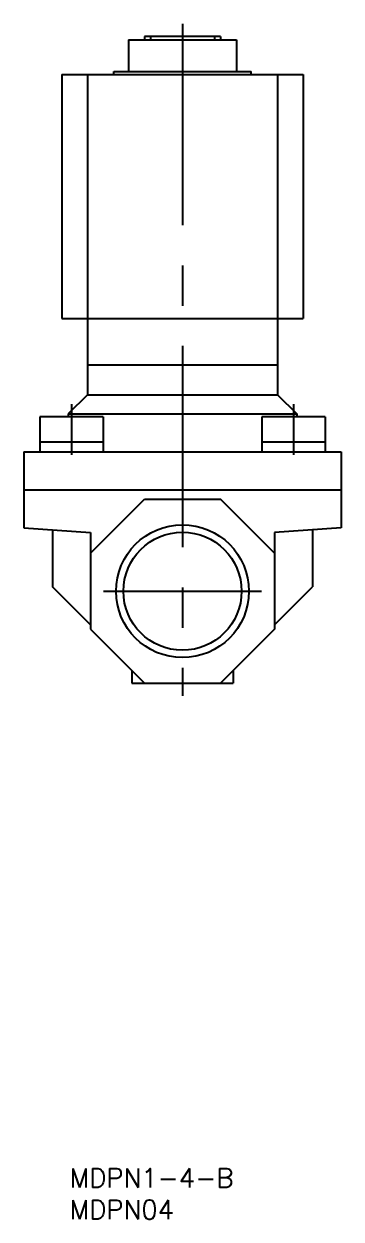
# Model space of a CAD drawing. Extents: x -265 to 25, y -99 to 162.
# Drawn here: x -265 to -215, y -99 to 89.5 of the extents above; entities that cross this region are included whole.
import ezdxf

# ---------------------------------------------------------------- set-up
doc = ezdxf.new("R2010")
doc.units = 0
doc.linetypes.add('CENTER', pattern=[50.8, 31.75, -6.35, 6.35, -6.35])
doc.layers.get('0').update_dxf_attribs({"linetype": 'CONTINUOUS'})
doc.layers.add('CENTER', color=1, linetype='CONTINUOUS')
doc.styles.get("Standard").update_dxf_attribs({"font": 'txt.shx', "height": 3, "bigfont": 'bigfont.shx'})

# ---------------------------------------------------------------- blocks, each defined once
blk = doc.blocks.new('*U2')
at = {"color": 7, "linetype": 'CONTINUOUS'}
blk.add_text('MDPN04', height=3, dxfattribs=at).set_placement((-257.8, -99.05))
blk = doc.blocks.new('*U3')
at = {"color": 7, "linetype": 'CONTINUOUS'}
blk.add_text('MDPN1-4-B', height=3, dxfattribs=at).set_placement((-257.8, -94.05))

msp = doc.modelspace()

# ---------------------------------------------------------------- linework, layer by layer
at = {"color": 7, "linetype": 'CONTINUOUS'}
for p, q in [((-248.500007, 87), (-231.499997, 87.000003)), ((-248.500007, 87), (-248.500007, 82)), ((-234, 87.5), (-246, 87.5)), ((-246, 87.5), (-246, 87)), ((-240.000001, 87), (-240.000001, 82)), ((-234, 87.5), (-234, 87)), ((-231.499997, 87.000003), (-231.499997, 82)), ((-259, 81.5), (-259, 43)), ((-259, 81.5), (-221, 81.5)), ((-255, 81.5), (-255, 43)), ((-250.85, 82), (-229.15, 82)), ((-250.85, 81.5), (-250.85, 82)), ((-229.15, 81.5), (-229.15, 82)), ((-225, 81.5), (-225, 43)), ((-221, 81.5), (-221, 43)), ((-259, 43), (-221, 43)), ((-255, 43), (-255, 31)), ((-225, 43), (-225, 31)), ((-255, 35.699997), (-225, 35.699997)), ((-255.00001, 30.999992), (-258.00002, 27.999985)), ((-255, 31), (-225, 31)), ((-224.999954, 31.000053), (-221.999954, 28.000053)), ((-252.499991, 27.5), (-262.500009, 27.5)), ((-262.500009, 27.5), (-262.500009, 22)), ((-258, 28), (-222, 28)), ((-258, 28), (-258, 27.5)), ((-257.5, 27.5), (-257.5, 23.5)), ((-252.499991, 27.5), (-252.499991, 22)), ((-227.500009, 27.5), (-227.500009, 22)), ((-217.499991, 27.5), (-227.500009, 27.5)), ((-222.5, 27.5), (-222.5, 23.5)), ((-222, 28), (-222, 27.5)), ((-217.499991, 27.5), (-217.499991, 22)), ((-252.499991, 23.5), (-262.500009, 23.5)), ((-217.499991, 23.5), (-227.500009, 23.5)), ((-265, 22), (-215, 22)), ((-265, 22), (-265, 10)), ((-215, 22), (-215, 10)), ((-265, 16), (-215, 16)), ((-254.50001, 6.0061), (-246.0061, 14.50001)), ((-246.00609, 14.5), (-233.993904, 14.5)), ((-225.500008, 6.00609), (-233.993912, 14.49999)), ((-265, 10.00001), (-254.50001, 9.26578)), ((-260.5, 9.68533), (-260.5, 0.70101)), ((-215.000015, 10), (-225.500008, 9.26577)), ((-219.5, 9.68533), (-219.5, 0.70101)), ((-254.5, 9.26577), (-254.5, -6.0061)), ((-225.5, 9.26577), (-225.5, -6.0061)), ((-254.5, -5.29899), (-260.5, 0.70101)), ((-225.500023, -5.29895), (-219.500038, 0.70103)), ((-254.5, -6.00609), (-246.0061, -14.5)), ((-225.5, -6.00608), (-233.993904, -14.49998)), ((-248, -12.5061), (-248, -14.5)), ((-232, -12.5061), (-232, -14.5)), ((-248, -14.5), (-232, -14.5))]:
    msp.add_line(p, q, dxfattribs=at)
at = {"color": 3, "linetype": 'CONTINUOUS'}
for p, q in [((-245.053, 87.5), (-245.053, 87)), ((-234.947, 87.5), (-234.947, 87))]:
    msp.add_line(p, q, dxfattribs=at)
msp.add_circle((-240, 0), 10.4775, dxfattribs=at)
at = {"color": 7, "linetype": 'CONTINUOUS'}
msp.add_circle((-240, 0), 9.3155, dxfattribs=at)
at = {"layer": 'CENTER', "color": 1, "linetype": 'CENTER'}
for p, q in [((-240, 89.5), (-240, -16.5)), ((-257.5, 29.5), (-257.5, 21.5)), ((-222.5, 29.5), (-222.5, 21.5)), ((-252.4775, 0), (-227.5225, 0))]:
    msp.add_line(p, q, dxfattribs=at)

# ---------------------------------------------------------------- block references
at = {"color": 7, "linetype": 'CONTINUOUS'}
for name in ['*U3', '*U2']:
    msp.add_blockref(name, (0, 0), dxfattribs=at)

doc.saveas('drawing.dxf')
